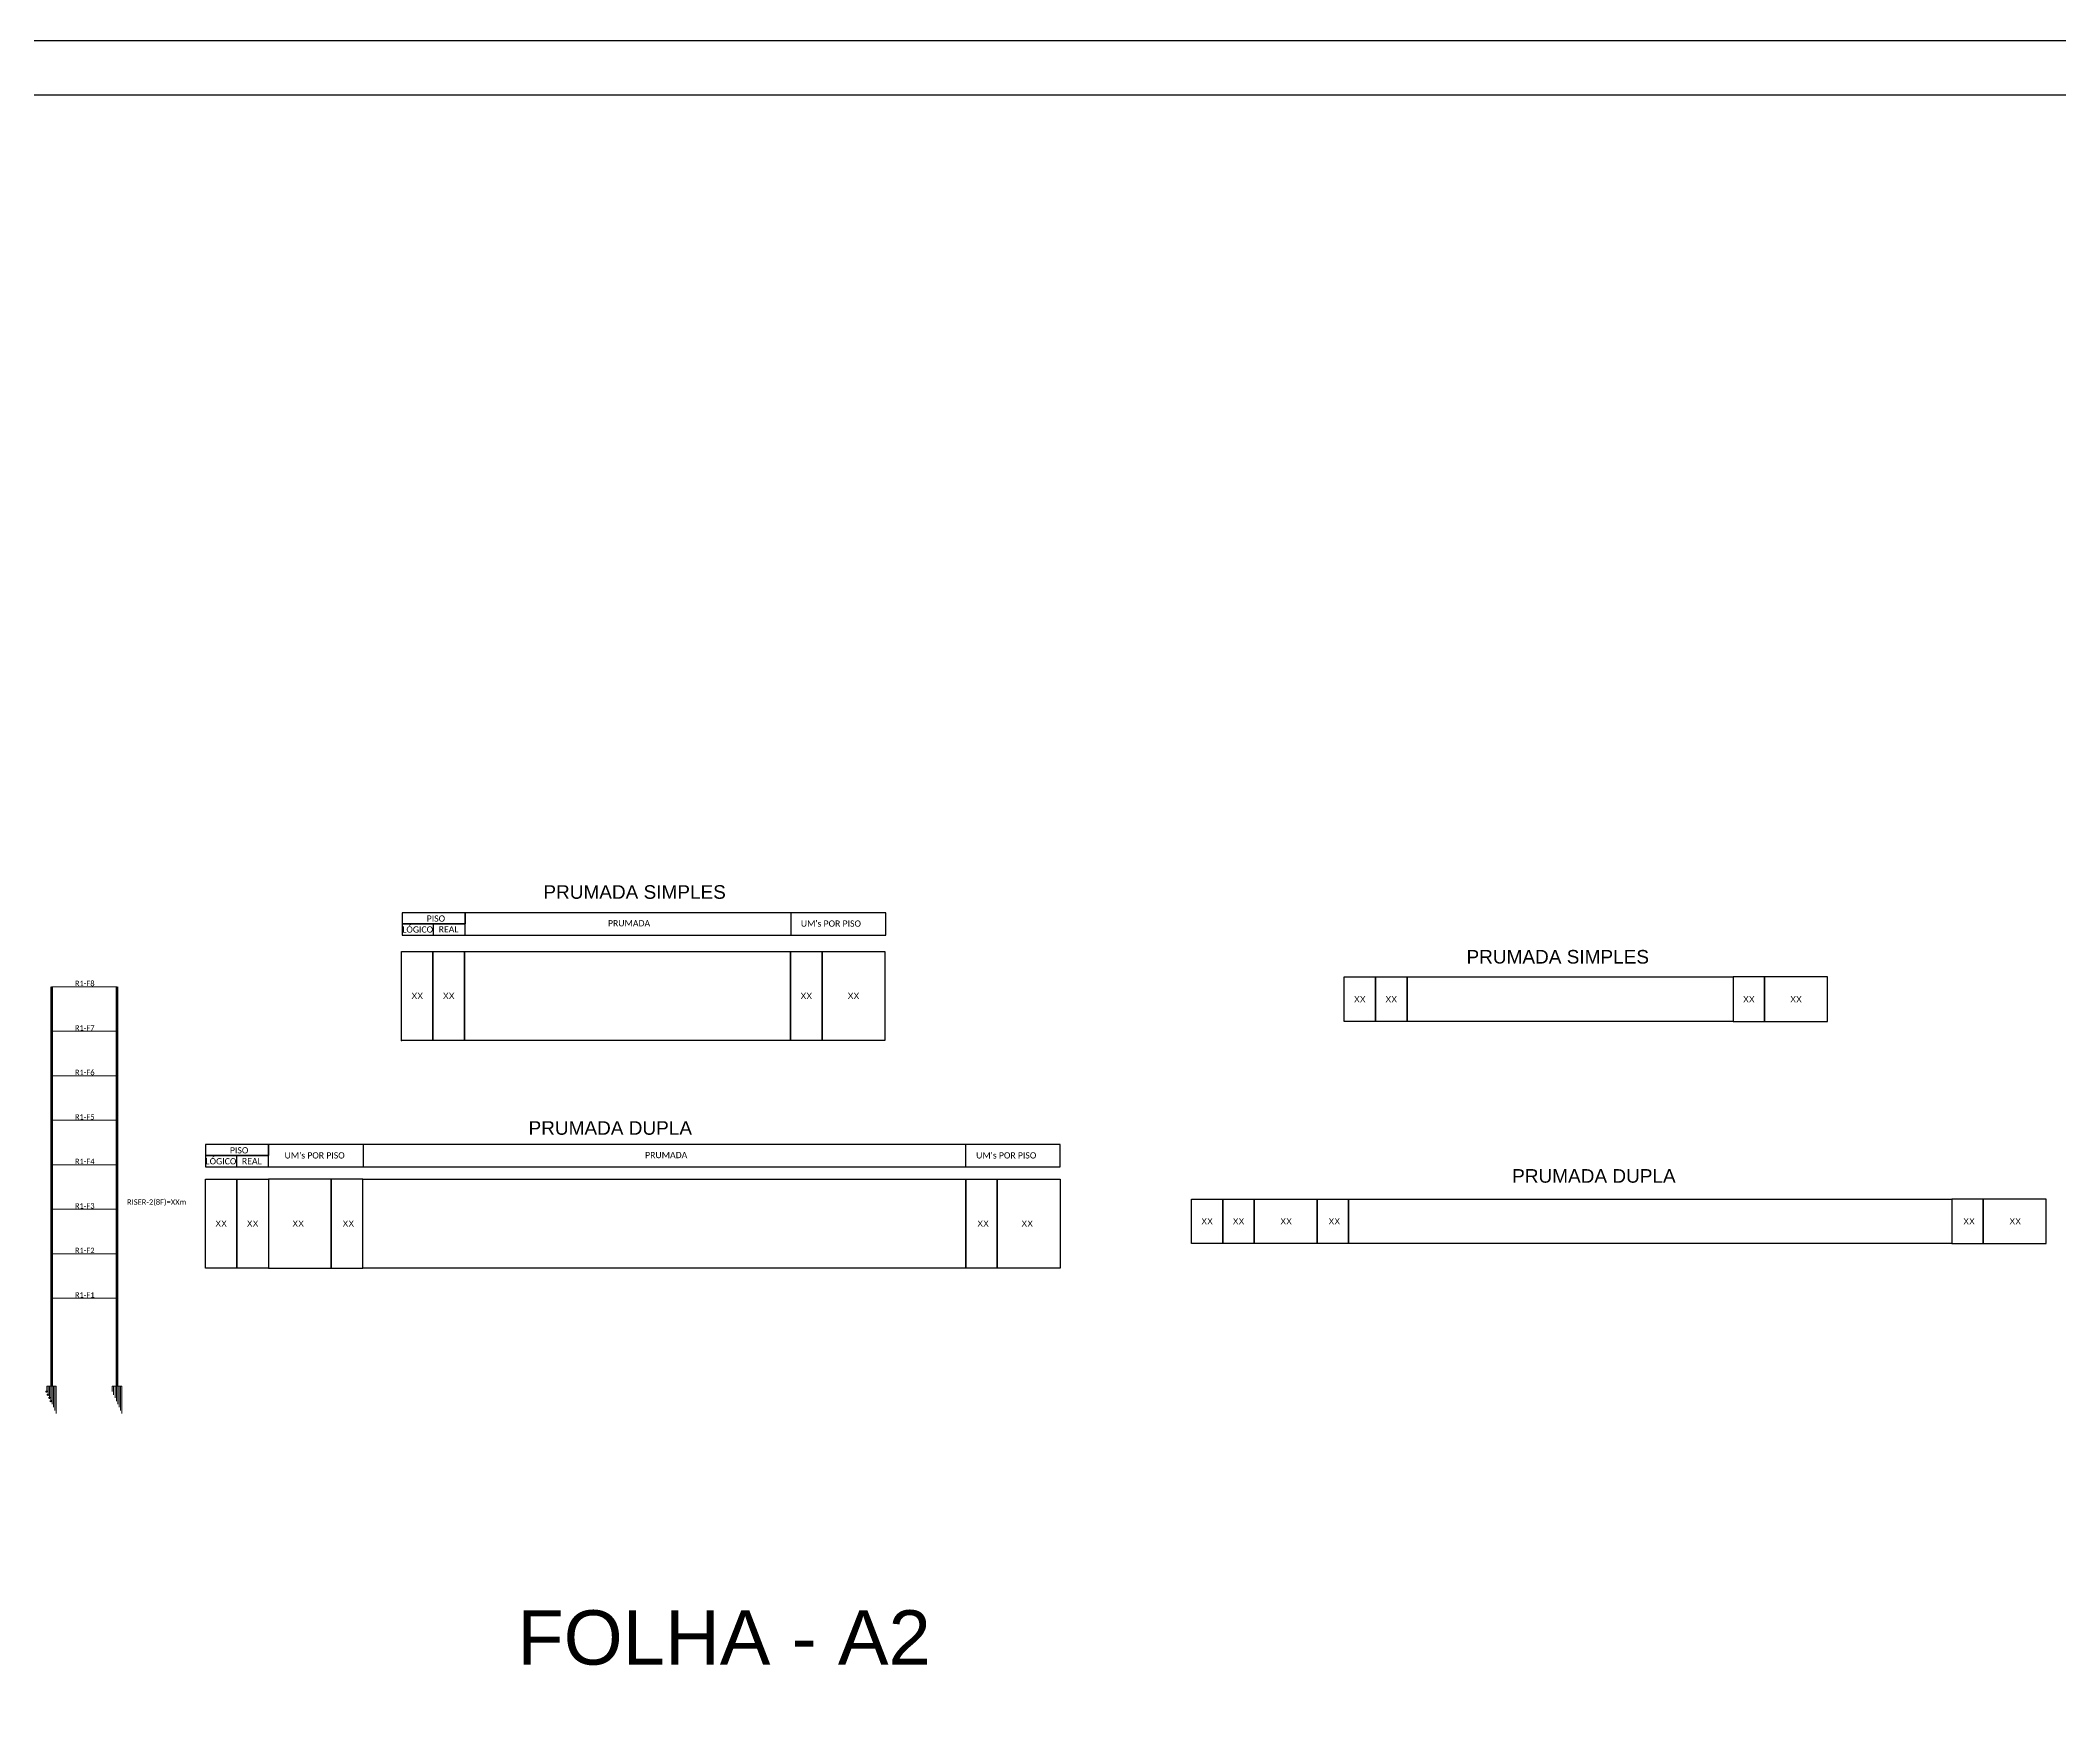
# Model space of a CAD drawing. Header units: millimetres. Extents: x 9740 to 12717, y -5875 to 443.
# Drawn here: x 10351 to 11094, y -166 to 443 of the extents above; entities that cross this region are included whole.
import ezdxf
from ezdxf.enums import TextEntityAlignment as Align

# ---------------------------------------------------------------- set-up
doc = ezdxf.new("R2010")
doc.units = ezdxf.units.MM
doc.styles.add('ARIAL', font='arial.ttf')
doc.styles.add('WMF-Calibri0', font='calibri.ttf')

# ---------------------------------------------------------------- blocks, each defined once
blk = doc.blocks.new('ANDAR_MAIOR')
for points in [[(0, 32.74), (11.57, 32.74), (11.57, 0), (0, 0)], [(11.57, 32.74), (23.15, 32.74), (23.15, 0), (11.57, 0)], [(23.15, 32.74), (143.15, 32.74), (143.15, 0), (23.15, 0)], [(143.15, 32.74), (154.72, 32.74), (154.72, 0), (143.15, 0)], [(154.72, 32.74), (177.86, 32.74), (177.86, 0), (154.72, 0)]]:
    blk.add_lwpolyline(points, close=True)
blk.add_point((0, 0))
at = {"style": 'ARIAL', "flags": 4}
for tag, p in [('LOGICO', (5.79, 16.37)), ('REAL', (17.36, 16.37)), ("UC'S POR PISO", (148.93, 16.37)), ('N°DOS_APS', (166.29, 16.37))]:
    blk.add_attdef(tag, text='', height=2.3, dxfattribs=at).set_placement(p, align=Align.MIDDLE_CENTER)
blk = doc.blocks.new('ANDAR')
for points in [[(0, 16.37), (11.57, 16.37), (11.57, 0), (0, 0)], [(11.57, 16.37), (23.15, 16.37), (23.15, 0), (11.57, 0)], [(23.15, 16.37), (143.15, 16.37), (143.15, 0), (23.15, 0)], [(154.72, 16.37), (143.15, 16.37), (143.15, 0), (154.72, 0)], [(177.86, 16.37), (154.72, 16.37), (154.72, 0), (177.86, 0)]]:
    blk.add_lwpolyline(points, close=True)
at = {"style": 'ARIAL', "flags": 4}
for tag, p in [('LOGICO', (5.79, 8.19)), ('REAL', (17.36, 8.19)), ("UC'S POR PISO", (148.93, 8.19)), ('N° DOS_APS', (166.29, 8.19))]:
    blk.add_attdef(tag, text='', height=2.3, dxfattribs=at).set_placement(p, align=Align.MIDDLE_CENTER)
blk = doc.blocks.new('ANDAR_MAIOR_DUPLO')
for points in [[(0, 32.74), (11.57, 32.74), (11.57, 0), (0, 0)], [(11.57, 32.74), (23.15, 32.74), (23.15, 0), (11.57, 0)], [(46.29, 32.74), (23.15, 32.74), (23.15, 0), (46.29, 0)], [(57.86, 32.74), (46.29, 32.74), (46.29, 0), (57.86, 0)], [(57.86, 32.74), (279.76, 32.74), (279.76, 0), (57.86, 0)], [(279.76, 32.74), (291.33, 32.74), (291.33, 0), (279.76, 0)], [(291.33, 32.74), (314.47, 32.74), (314.47, 0), (291.33, 0)]]:
    blk.add_lwpolyline(points, close=True)
at = {"style": 'ARIAL', "flags": 12}
for tag, p in [('LOGICO', (5.79, 16.37)), ('REAL', (17.36, 16.37)), ('N°DAS_UCS', (34.12, 16.37)), ("UC'S", (52.6, 16.37)), ("UC'S", (286.13, 16.37)), ('N°DAS_UCS', (302.37, 16.37))]:
    blk.add_attdef(tag, text='', height=2.3, dxfattribs=at).set_placement(p, align=Align.MIDDLE_CENTER)
blk = doc.blocks.new('ANDAR_DUPLO')
for points in [[(0, 16.37), (11.57, 16.37), (11.57, 0), (0, 0)], [(11.57, 16.37), (23.15, 16.37), (23.15, 0), (11.57, 0)], [(23.15, 16.37), (46.29, 16.37), (46.29, 0), (23.15, 0)], [(46.29, 16.37), (57.86, 16.37), (57.86, 0), (46.29, 0)], [(57.86, 16.37), (279.76, 16.37), (279.76, 0), (57.86, 0)], [(291.33, 16.37), (279.76, 16.37), (279.76, 0), (291.33, 0)], [(314.47, 16.37), (291.33, 16.37), (291.33, 0), (314.47, 0)]]:
    blk.add_lwpolyline(points, close=True)
at = {"style": 'ARIAL'}
for tag, flags, p in [('LOGICO', 4, (5.79, 8.19)), ('REAL', 4, (17.36, 8.19)), ('N°DOS_APS', 12, (34.87, 8.19)), ("UC'S", 4, (52.6, 8.19)), ("UC'S", 4, (286.13, 8.19)), ('N°DOS_APS', 12, (303.12, 8.19))]:
    blk.add_attdef(tag, text='', height=2.3, dxfattribs=dict(at, flags=flags)).set_placement(p, align=Align.MIDDLE_CENTER)
blk = doc.blocks.new('A$C4360606C')
at = {"color": 0}
for points in [[(0, 4.11), (23.15, 4.11), (23.15, 8.22), (0, 8.22)], [(0, 0), (23.15, 0), (23.15, 4.11), (0, 4.11)]]:
    blk.add_lwpolyline(points, close=True, dxfattribs=at)
for points in [[(23.15, 0), (177.9, 0), (177.9, 8.22), (23.15, 8.22), (23.15, 8.22), (23.15, 4.11)], [(143.15, 0), (143.15, 8.22)], [(11.57, 0), (11.57, 4.11)]]:
    blk.add_lwpolyline(points)
at = {"color": 0, "style": 'WMF-Calibri0'}
for s, p in [('  LÓGICO', (-1.58, 0.89)), ('     PISO', (4.96, 4.92)), ('    REAL', (10.18, 0.95)), ('PRUMADA', (75.71, 3.18)), ("UM's POR PISO", (146.67, 3.06))]:
    blk.add_text(s, height=2.3, dxfattribs=at).set_placement(p)
blk = doc.blocks.new('A$C64B91533')
at = {"color": 0}
for points in [[(0, 4.11), (23.15, 4.11), (23.15, 8.22), (0, 8.22)], [(0, 0), (23.15, 0), (23.15, 4.11), (0, 4.11)]]:
    blk.add_lwpolyline(points, close=True, dxfattribs=at)
for points in [[(23.15, 0), (314.47, 0), (314.47, 8.22), (23.15, 8.22), (23.15, 8.22), (23.15, 4.11)], [(58.2, 0), (58.2, 8.22)], [(279.74, 0), (279.74, 8.22)], [(11.57, 0), (11.57, 4.11)]]:
    blk.add_lwpolyline(points)
at = {"color": 0, "style": 'WMF-Calibri0'}
for s, p in [('  LÓGICO', (-1.58, 0.89)), ('     PISO', (4.96, 4.92)), ('    REAL', (10.18, 0.95)), ("UM's POR PISO", (29.11, 3.06)), ('PRUMADA', (161.77, 3.18)), ("UM's POR PISO", (283.57, 3.06))]:
    blk.add_text(s, height=2.3, dxfattribs=at).set_placement(p)

msp = doc.modelspace()

# ---------------------------------------------------------------- hatches: boundary and pattern name
h = msp.add_hatch(color=3)
h.dxf.hatch_style = 1
edge = h.paths.add_edge_path()
edge.add_arc((10353.19, -53.66), 0.256, 0, 360)
h = msp.add_hatch(color=3)
h.dxf.hatch_style = 1
edge = h.paths.add_edge_path()
edge.add_arc((10353.69, -54.81), 0.256, 0, 360)
h = msp.add_hatch(color=3)
h.dxf.hatch_style = 1
edge = h.paths.add_edge_path()
edge.add_arc((10354.19, -55.96), 0.256, 0, 360)
h = msp.add_hatch(color=3)
h.dxf.hatch_style = 1
edge = h.paths.add_edge_path()
edge.add_arc((10354.69, -57.15), 0.256, 0, 360)

# ---------------------------------------------------------------- linework, layer by layer
at = {"color": 1}
for points in [[(9739.9, 443.48), (12166.98, 443.48), (12166.98, -740.46), (9739.9, -740.46)], [(9759.9, 423.48), (12146.98, 423.48), (12146.98, -720.46), (9759.9, -720.46)]]:
    msp.add_lwpolyline(points, close=True, dxfattribs=at)
at = {"color": 5, "const_width": 1}
msp.add_lwpolyline([(10354.94, -51.6), (10354.94, 95.28)], dxfattribs=at)
at = {"color": 211, "lineweight": 0}
msp.add_lwpolyline([(10379.04, 95.28), (10354.94, 95.28)], dxfattribs=at)
at = {"color": 6, "const_width": 1}
msp.add_lwpolyline([(10379.04, -51.6), (10379.04, 95.28)], dxfattribs=at)
at = {"color": 35, "lineweight": 0}
for points in [[(10379.04, 78.9), (10354.94, 78.9)], [(10356.19, -60.58), (10356.19, -51.6)], [(10380.29, -60.58), (10380.29, -51.6)]]:
    msp.add_lwpolyline(points, dxfattribs=at)
at = {"color": 6, "lineweight": 0}
for points in [[(10379.04, 62.53), (10354.94, 62.53)], [(10356.69, -61.73), (10356.69, -51.6)], [(10380.79, -61.73), (10380.79, -51.6)]]:
    msp.add_lwpolyline(points, dxfattribs=at)
at = {"color": 1, "lineweight": 0}
for points in [[(10379.04, 46.16), (10354.94, 46.16)], [(10355.19, -51.6), (10355.19, -58.27)], [(10379.29, -51.6), (10379.29, -58.27)]]:
    msp.add_lwpolyline(points, dxfattribs=at)
at = {"color": 5, "lineweight": 0}
for points in [[(10379.04, 29.79), (10354.94, 29.79)], [(10353.19, -51.6), (10356.69, -51.6)], [(10354.69, -51.6), (10354.69, -57.15)], [(10377.29, -51.6), (10380.79, -51.6)], [(10378.79, -51.6), (10378.79, -57.15)]]:
    msp.add_lwpolyline(points, dxfattribs=at)
at = {"color": 7, "lineweight": 0}
for points in [[(10379.04, 13.42), (10354.94, 13.42)], [(10354.19, -51.6), (10354.19, -55.96)], [(10378.29, -51.6), (10378.29, -55.96)]]:
    msp.add_lwpolyline(points, dxfattribs=at)
at = {"color": 2, "lineweight": 0}
for points in [[(10379.04, -2.96), (10354.94, -2.96)], [(10353.69, -51.6), (10353.69, -54.81)], [(10377.79, -51.6), (10377.79, -54.81)]]:
    msp.add_lwpolyline(points, dxfattribs=at)
at = {"color": 3, "lineweight": 0}
for points in [[(10379.04, -19.33), (10354.94, -19.33)], [(10353.19, -53.66), (10353.19, -51.6)], [(10377.29, -53.66), (10377.29, -51.6)]]:
    msp.add_lwpolyline(points, dxfattribs=at)
at = {"color": 200, "lineweight": 0}
for points in [[(10355.69, -51.6), (10355.69, -59.42)], [(10379.79, -51.6), (10379.79, -59.42)]]:
    msp.add_lwpolyline(points, dxfattribs=at)
at = {"color": 3}
for centre in [(10353.19, -53.66), (10353.69, -54.81), (10354.19, -55.96), (10354.69, -57.15)]:
    msp.add_circle(centre, 0.256, dxfattribs=at)

# ---------------------------------------------------------------- block references
for name, p in [('A$C4360606C', (10483.96, 114.33)), ('A$C64B91533', (10411.56, 29.05))]:
    msp.add_blockref(name, p)
ref = msp.add_blockref('ANDAR_MAIOR', (10483.72, 75.56))
ref.add_attrib('LOGICO', 'XX', dxfattribs={"height": 2.3, "style": 'ARIAL'}).set_placement((10489.5, 91.93), align=Align.MIDDLE_CENTER)
ref.add_attrib('REAL', 'XX', dxfattribs={"height": 2.3, "style": 'ARIAL'}).set_placement((10501.08, 91.93), align=Align.MIDDLE_CENTER)
ref.add_attrib("UC'S POR PISO", 'XX', dxfattribs={"height": 2.3, "style": 'ARIAL'}).set_placement((10632.65, 91.93), align=Align.MIDDLE_CENTER)
ref.add_attrib('N°DAS_UCS', 'XX', dxfattribs={"height": 2.3, "style": 'ARIAL'}).set_placement((10650.01, 91.93), align=Align.MIDDLE_CENTER)
ref = msp.add_blockref('ANDAR', (10830.51, 82.52))
ref.add_attrib('LOGICO', 'XX', dxfattribs={"height": 2.3, "style": 'ARIAL'}).set_placement((10836.29, 90.7), align=Align.MIDDLE_CENTER)
ref.add_attrib('REAL', 'XX', dxfattribs={"height": 2.3, "style": 'ARIAL'}).set_placement((10847.87, 90.7), align=Align.MIDDLE_CENTER)
ref.add_attrib("UC'S POR PISO", 'XX', dxfattribs={"height": 2.3, "style": 'ARIAL'}).set_placement((10979.44, 90.7), align=Align.MIDDLE_CENTER)
ref.add_attrib('N° DOS_APS', 'XX', dxfattribs={"height": 2.3, "style": 'ARIAL'}).set_placement((10996.8, 90.7), align=Align.MIDDLE_CENTER)
ref = msp.add_blockref('ANDAR_MAIOR_DUPLO', (10411.56, -8.22))
ref.add_attrib('LOGICO', 'XX', dxfattribs={"height": 2.3, "style": 'ARIAL'}).set_placement((10417.34, 8.15), align=Align.MIDDLE_CENTER)
ref.add_attrib('REAL', 'XX', dxfattribs={"height": 2.3, "style": 'ARIAL'}).set_placement((10428.92, 8.15), align=Align.MIDDLE_CENTER)
ref.add_attrib("UC'S1", 'XX', dxfattribs={"height": 2.3, "style": 'ARIAL'}).set_placement((10697.69, 8.15), align=Align.MIDDLE_CENTER)
ref.add_attrib('N°DAS_UCS1', 'XX', dxfattribs={"height": 2.3, "style": 'ARIAL'}).set_placement((10713.93, 8.15), align=Align.MIDDLE_CENTER)
ref.add_attrib('N°DAS_UCS', 'XX', dxfattribs={"height": 2.3, "style": 'ARIAL'}).set_placement((10445.68, 8.15), align=Align.MIDDLE_CENTER)
ref.add_attrib("UC'S", 'XX', dxfattribs={"height": 2.3, "style": 'ARIAL'}).set_placement((10464.15, 8.15), align=Align.MIDDLE_CENTER)
ref = msp.add_blockref('ANDAR_DUPLO', (10774.32, 0.8))
ref.add_attrib('LOGICO', 'XX', dxfattribs={"height": 2.3, "style": 'ARIAL'}).set_placement((10780.11, 8.99), align=Align.MIDDLE_CENTER)
ref.add_attrib('REAL', 'XX', dxfattribs={"height": 2.3, "style": 'ARIAL'}).set_placement((10791.68, 8.99), align=Align.MIDDLE_CENTER)
ref.add_attrib("UC'S1", 'XX', dxfattribs={"height": 2.3, "style": 'ARIAL'}).set_placement((11060.45, 8.99), align=Align.MIDDLE_CENTER)
ref.add_attrib('N°DAS_UCS1', 'XX', dxfattribs={"height": 2.3, "style": 'ARIAL'}).set_placement((11077.44, 8.99), align=Align.MIDDLE_CENTER)
ref.add_attrib('N°DAS_UCS', 'XX', dxfattribs={"height": 2.3, "style": 'ARIAL'}).set_placement((10809.19, 8.99), align=Align.MIDDLE_CENTER)
ref.add_attrib("UC'S", 'XX', dxfattribs={"height": 2.3, "style": 'ARIAL'}).set_placement((10826.92, 8.99), align=Align.MIDDLE_CENTER)

# ---------------------------------------------------------------- texts
at = {"style": 'ARIAL'}
for s, height, p in [('PRUMADA SIMPLES', 5, (10535.9, 127.66)), ('PRUMADA SIMPLES', 5, (10875.55, 103.83)), ('PRUMADA DUPLA', 5, (10530.44, 40.84)), ('PRUMADA DUPLA', 5, (10892.35, 23.2)), ('FOLHA - A2', 20, (10526.3, -154.11))]:
    msp.add_text(s, height=height, dxfattribs=at).set_placement(p)
at = {"color": 5, "style": 'WMF-Calibri0'}
for s, p in [('R1-F8', (10363.54, 95.52)), ('R1-F7', (10363.54, 79.15)), ('R1-F6', (10363.54, 62.78)), ('R1-F5', (10363.54, 46.41)), ('R1-F4', (10363.54, 30.04)), ('R1-F3', (10363.54, 13.67)), ('R1-F2', (10363.54, -2.71)), ('R1-F1', (10363.54, -19.08))]:
    msp.add_text(s, height=2, dxfattribs=at).set_placement(p)
at = {"color": 6, "style": 'WMF-Calibri0'}
msp.add_text('RISER-2(8F)=XXm', height=2, dxfattribs=at).set_placement((10382.7, 15.08))

doc.saveas('drawing.dxf')
